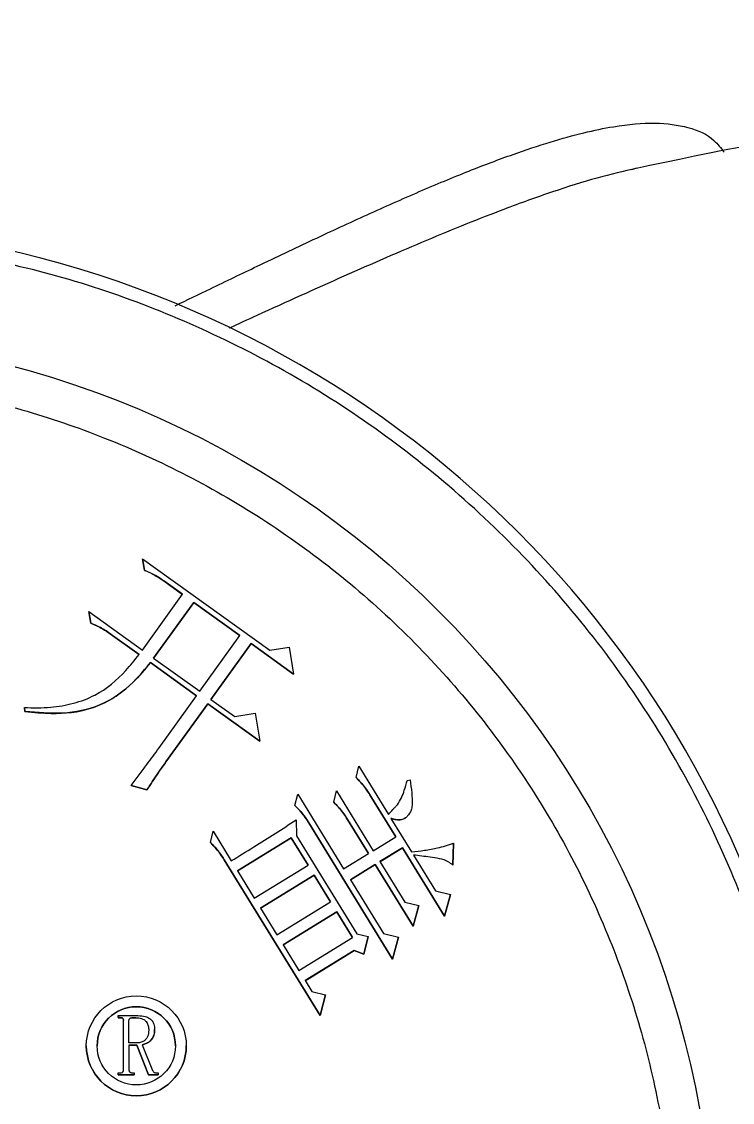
# Model space of a CAD drawing. Header units: millimetres. Extents: x 1852 to 4288, y 681 to 2404.
# Drawn here: x 3771.8 to 3825.7, y 2137.5 to 2219.6 of the extents above; entities that cross this region are included whole.
import ezdxf

# ---------------------------------------------------------------- set-up
doc = ezdxf.new("R2010")
doc.units = ezdxf.units.MM

msp = doc.modelspace()

# ---------------------------------------------------------------- linework, layer by layer
at = {"color": 7, "linetype": 'Continuous', "lineweight": 25}
for p, q in [((3818.05, 2208.359), (3818.248, 2208.395)), ((3781.086, 2177.924), (3780.942, 2178.797)), ((3780.942, 2178.797), (3790.604, 2171.854)), ((3780.942, 2178.797), (3780.942, 2178.795)), ((3780.942, 2178.795), (3781.086, 2177.921)), ((3781.086, 2177.924), (3781.086, 2177.921)), ((3783.978, 2176.102), (3782.565, 2177.117)), ((3782.565, 2177.117), (3782.565, 2177.115)), ((3782.565, 2177.115), (3783.977, 2176.101)), ((3780.931, 2171.864), (3783.978, 2176.102)), ((3784.825, 2175.494), (3781.779, 2171.256)), ((3781.78, 2171.255), (3784.825, 2175.492)), ((3788.329, 2172.977), (3784.825, 2175.494)), ((3784.825, 2175.494), (3784.825, 2175.492)), ((3784.825, 2175.492), (3788.328, 2172.975)), ((3777.007, 2173.914), (3776.863, 2174.787)), ((3776.863, 2174.787), (3780.931, 2171.864)), ((3776.863, 2174.787), (3776.863, 2174.785)), ((3776.863, 2174.785), (3777.007, 2173.912)), ((3777.007, 2173.914), (3777.007, 2173.912)), ((3780.687, 2171.525), (3778.484, 2173.108)), ((3778.484, 2173.108), (3778.484, 2173.105)), ((3778.484, 2173.105), (3780.687, 2171.523)), ((3785.283, 2168.739), (3788.329, 2172.977)), ((3789.176, 2172.368), (3786.13, 2168.13)), ((3786.131, 2168.129), (3789.176, 2172.366)), ((3792.397, 2170.051), (3789.176, 2172.368)), ((3789.176, 2172.368), (3789.176, 2172.366)), ((3789.176, 2172.366), (3792.397, 2170.049)), ((3790.604, 2171.854), (3792.063, 2172.09)), ((3792.063, 2172.09), (3792.397, 2170.051)), ((3785.039, 2168.4), (3781.535, 2170.917)), ((3781.535, 2170.917), (3781.535, 2170.915)), ((3781.535, 2170.915), (3785.038, 2168.398)), ((3781.779, 2171.256), (3785.283, 2168.739)), ((3792.397, 2170.051), (3792.397, 2170.049)), ((3782.195, 2164.444), (3785.039, 2168.4)), ((3785.886, 2167.791), (3782.719, 2163.383)), ((3782.719, 2163.381), (3785.886, 2167.789)), ((3789.842, 2164.948), (3785.886, 2167.791)), ((3785.886, 2167.791), (3785.886, 2167.789)), ((3785.886, 2167.789), (3789.842, 2164.945)), ((3786.13, 2168.13), (3787.938, 2166.83)), ((3772.021, 2167.213), (3771.973, 2167.506)), ((3771.973, 2167.506), (3771.973, 2167.504)), ((3771.973, 2167.504), (3772.021, 2167.211)), ((3772.021, 2167.213), (3772.021, 2167.211)), ((3787.938, 2166.83), (3789.492, 2167.084)), ((3789.492, 2167.084), (3789.842, 2164.948)), ((3789.842, 2164.948), (3789.842, 2164.945)), ((3782.719, 2163.383), (3782.719, 2163.381)), ((3797.148, 2162.188), (3797.353, 2163.046)), ((3797.353, 2163.046), (3799.606, 2159.383)), ((3801.029, 2161.967), (3801.242, 2162.018)), ((3781.273, 2161.251), (3780.068, 2161.601)), ((3780.068, 2161.601), (3780.068, 2161.599)), ((3780.068, 2161.599), (3781.273, 2161.249)), ((3781.273, 2161.251), (3781.273, 2161.249)), ((3795.445, 2160.323), (3795.65, 2161.184)), ((3795.65, 2161.184), (3798.447, 2156.635)), ((3792.509, 2160.066), (3792.714, 2160.924)), ((3792.714, 2160.924), (3796.202, 2155.253)), ((3800.161, 2157.688), (3798.198, 2160.878)), ((3798.198, 2160.878), (3798.198, 2160.876)), ((3798.198, 2160.876), (3800.16, 2157.687)), ((3801.399, 2160.438), (3801.399, 2160.44)), ((3792.604, 2158.985), (3792.617, 2157.77)), ((3799.919, 2148.418), (3793.559, 2158.756)), ((3793.559, 2158.756), (3793.559, 2158.754)), ((3793.559, 2158.754), (3799.919, 2148.416)), ((3798.093, 2156.416), (3796.495, 2159.016)), ((3796.495, 2159.016), (3796.495, 2159.014)), ((3796.495, 2159.014), (3798.092, 2156.416)), ((3799.788, 2159.088), (3801.352, 2156.547)), ((3786.093, 2157.259), (3786.298, 2158.117)), ((3786.298, 2158.117), (3787.678, 2155.872)), ((3792.226, 2157.611), (3788.15, 2155.104)), ((3788.151, 2155.102), (3792.226, 2157.609)), ((3793.5, 2155.543), (3792.226, 2157.611)), ((3792.226, 2157.611), (3792.226, 2157.609)), ((3792.226, 2157.609), (3793.499, 2155.543)), ((3792.617, 2157.77), (3797.196, 2150.327)), ((3798.447, 2156.635), (3800.161, 2157.688)), ((3804.532, 2157.2), (3804.491, 2155.546)), ((3804.491, 2155.544), (3804.532, 2157.198)), ((3804.532, 2157.2), (3804.532, 2157.198)), ((3796.202, 2155.253), (3798.093, 2156.416)), ((3800.669, 2156.861), (3798.956, 2155.808)), ((3798.957, 2155.806), (3800.669, 2156.859)), ((3803.867, 2151.662), (3800.669, 2156.861)), ((3800.669, 2156.861), (3800.669, 2156.859)), ((3800.669, 2156.859), (3803.867, 2151.66)), ((3801.496, 2156.311), (3803.168, 2153.594)), ((3794.412, 2144.134), (3787.143, 2155.949)), ((3787.143, 2155.949), (3787.143, 2155.947)), ((3787.143, 2155.947), (3794.412, 2144.132)), ((3789.424, 2153.036), (3793.5, 2155.543)), ((3798.601, 2155.589), (3796.711, 2154.426)), ((3796.712, 2154.424), (3798.601, 2155.587)), ((3801.473, 2150.922), (3798.601, 2155.589)), ((3798.601, 2155.589), (3798.601, 2155.587)), ((3798.601, 2155.587), (3801.473, 2150.92)), ((3798.956, 2155.808), (3800.846, 2152.736)), ((3804.491, 2155.546), (3804.491, 2155.544)), ((3788.15, 2155.104), (3789.424, 2153.036)), ((3793.97, 2154.775), (3789.894, 2152.268)), ((3789.895, 2152.267), (3793.97, 2154.773)), ((3795.208, 2152.767), (3793.97, 2154.775)), ((3793.97, 2154.775), (3793.97, 2154.773)), ((3793.97, 2154.773), (3795.207, 2152.766)), ((3796.711, 2154.426), (3799.22, 2150.35)), ((3803.168, 2153.594), (3804.314, 2153.321)), ((3804.314, 2153.321), (3803.867, 2151.662)), ((3803.867, 2151.66), (3804.314, 2153.319)), ((3804.314, 2153.321), (3804.314, 2153.319)), ((3789.894, 2152.268), (3791.132, 2150.26)), ((3791.132, 2150.26), (3795.208, 2152.767)), ((3800.846, 2152.736), (3801.897, 2152.484)), ((3801.897, 2152.484), (3801.473, 2150.922)), ((3801.473, 2150.92), (3801.897, 2152.482)), ((3801.897, 2152.484), (3801.897, 2152.482)), ((3795.681, 2151.999), (3791.605, 2149.492)), ((3791.606, 2149.49), (3795.681, 2151.996)), ((3796.878, 2150.049), (3795.681, 2151.999)), ((3795.681, 2151.999), (3795.681, 2151.996)), ((3795.681, 2151.996), (3796.877, 2150.049)), ((3803.867, 2151.662), (3803.867, 2151.66)), ((3801.473, 2150.922), (3801.473, 2150.92)), ((3792.802, 2147.542), (3796.878, 2150.049)), ((3797.196, 2150.327), (3798.057, 2150.124)), ((3798.057, 2150.124), (3797.738, 2148.785)), ((3797.738, 2148.783), (3798.057, 2150.122)), ((3798.057, 2150.124), (3798.057, 2150.122)), ((3799.22, 2150.35), (3800.363, 2150.077)), ((3800.363, 2150.077), (3799.919, 2148.418)), ((3799.919, 2148.416), (3800.363, 2150.075)), ((3800.363, 2150.077), (3800.363, 2150.075)), ((3791.605, 2149.492), (3792.802, 2147.542)), ((3796.996, 2149.063), (3793.274, 2146.774)), ((3793.275, 2146.773), (3796.996, 2149.061)), ((3797.738, 2148.785), (3796.996, 2149.063)), ((3796.996, 2149.063), (3796.996, 2149.061)), ((3796.996, 2149.061), (3797.738, 2148.783)), ((3797.738, 2148.785), (3797.738, 2148.783)), ((3799.919, 2148.418), (3799.919, 2148.416)), ((3793.274, 2146.774), (3793.783, 2145.947)), ((3793.783, 2145.947), (3794.833, 2145.698)), ((3794.833, 2145.698), (3794.412, 2144.134)), ((3794.412, 2144.132), (3794.833, 2145.696)), ((3794.833, 2145.698), (3794.833, 2145.696)), ((3779.095, 2143.965), (3779.095, 2144.123)), ((3779.095, 2144.123), (3780.595, 2144.123)), ((3779.253, 2143.965), (3779.095, 2143.965)), ((3779.095, 2143.965), (3779.095, 2143.963)), ((3779.095, 2143.963), (3779.253, 2143.963)), ((3779.253, 2143.965), (3779.253, 2143.963)), ((3780.148, 2143.965), (3780.438, 2143.965)), ((3780.148, 2143.965), (3780.148, 2143.963)), ((3780.148, 2143.963), (3780.438, 2143.963)), ((3780.438, 2143.965), (3780.438, 2143.963)), ((3794.412, 2144.134), (3794.412, 2144.132)), ((3779.49, 2139.991), (3779.49, 2143.754)), ((3779.911, 2142.044), (3779.911, 2143.754)), ((3776.676, 2141.826), (3776.676, 2141.824)), ((3780.49, 2142.044), (3779.911, 2142.044)), ((3780.516, 2141.886), (3779.911, 2141.886)), ((3779.911, 2141.886), (3779.911, 2139.991)), ((3779.911, 2141.884), (3780.516, 2141.884)), ((3781.385, 2139.623), (3780.516, 2141.886)), ((3780.516, 2141.886), (3780.516, 2141.884)), ((3780.516, 2141.884), (3781.385, 2139.62)), ((3780.911, 2141.912), (3781.701, 2139.965)), ((3784.26, 2141.824), (3784.26, 2141.826)), ((3779.095, 2139.623), (3779.095, 2139.78)), ((3779.095, 2139.78), (3779.253, 2139.78)), ((3780.148, 2139.78), (3780.306, 2139.78)), ((3780.306, 2139.78), (3780.306, 2139.623)), ((3781.964, 2139.78), (3782.122, 2139.78)), ((3782.122, 2139.78), (3782.122, 2139.623)), ((3780.306, 2139.623), (3779.095, 2139.623)), ((3779.095, 2139.623), (3779.095, 2139.62)), ((3779.095, 2139.62), (3780.306, 2139.62)), ((3780.306, 2139.623), (3780.306, 2139.62)), ((3782.122, 2139.623), (3781.385, 2139.623)), ((3781.385, 2139.623), (3781.385, 2139.62)), ((3781.385, 2139.62), (3782.122, 2139.62)), ((3782.122, 2139.623), (3782.122, 2139.62))]:
    msp.add_line(p, q, dxfattribs=at)
for centre, radius in [((3752.853, 2124.271), 71.5), ((3780.468, 2141.826), 3.792), ((3780.468, 2141.826), 2.971)]:
    msp.add_circle(centre, radius, dxfattribs=at)
for centre, radius, start, end in [((3954.041, 1565.694), 656.897, 95.489386, 101.924805), ((3752.853, 2124.269), 80, 10.30617, 79.69396), ((3780.468, 2141.824), 2.971, 0.0001, 179.9999), ((3780.468, 2141.824), 3.792, 180.00009, 359.99975)]:
    msp.add_arc(centre, radius, start, end, dxfattribs=at)
for points, knots in [([(3783.419, 2198.011), (3784.315, 2198.444), (3786.424, 2199.462), (3789.932, 2201.151), (3793.916, 2203.045), (3798.027, 2204.949), (3801.973, 2206.701), (3805.672, 2208.24), (3808.979, 2209.494), (3811.88, 2210.46), (3814.424, 2211.165), (3817.146, 2211.729), (3819.887, 2211.976), (3822.417, 2211.62), (3824.157, 2210.872), (3824.828, 2209.977), (3825.068, 2209.659)], [0, 0, 0, 0, 0.045143, 0.106195, 0.181841, 0.256979, 0.333067, 0.408958, 0.480932, 0.54537, 0.60773, 0.668158, 0.762883, 0.854957, 0.948281, 1, 1, 1, 1]), ([(3818.439, 2208.442), (3817.449, 2208.213), (3815.449, 2207.749), (3812.059, 2206.677), (3807.804, 2205.147), (3802.56, 2203.028), (3796.265, 2200.284), (3791.217, 2198), (3788.2, 2196.621), (3787.491, 2196.297)], [0, 0, 0, 0, 0.122639, 0.247741, 0.375779, 0.564507, 0.75334, 0.942007, 1, 1, 1, 1]), ([(3830.578, 2138.405), (3830.052, 2140.901), (3828.99, 2145.938), (3826.451, 2153.315), (3823.182, 2160.557), (3819.119, 2167.536), (3814.307, 2174.139), (3808.815, 2180.233), (3802.721, 2185.725), (3796.118, 2190.537), (3789.139, 2194.6), (3781.897, 2197.869), (3774.52, 2200.408), (3769.483, 2201.47), (3766.987, 2201.997)], [0, 0, 0, 0, 0.079959, 0.161371, 0.244142, 0.328893, 0.414217, 0.5, 0.585778, 0.671102, 0.755858, 0.838624, 0.920039, 1, 1, 1, 1]), ([(3684.353, 2124.278), (3684.408, 2126.367), (3684.518, 2130.545), (3685.428, 2136.884), (3686.914, 2143.236), (3689.087, 2149.602), (3691.918, 2155.825), (3695.432, 2161.848), (3699.586, 2167.539), (3704.33, 2172.801), (3709.591, 2177.544), (3715.283, 2181.698), (3721.306, 2185.212), (3727.529, 2188.044), (3733.894, 2190.215), (3740.247, 2191.71), (3746.586, 2192.587), (3752.853, 2192.873), (3759.12, 2192.587), (3765.459, 2191.71), (3771.812, 2190.215), (3778.177, 2188.044), (3784.4, 2185.212), (3790.423, 2181.698), (3796.115, 2177.544), (3801.376, 2172.801), (3806.12, 2167.539), (3810.274, 2161.848), (3813.788, 2155.825), (3816.619, 2149.602), (3818.793, 2143.236), (3820.278, 2136.884), (3821.188, 2130.545), (3821.298, 2126.367), (3821.353, 2124.278)], [0, 0, 0, 0, 0.0291236, 0.0582485, 0.08912, 0.1199941, 0.1519015, 0.1843128, 0.2170688, 0.25, 0.2829312, 0.3156872, 0.3480985, 0.3800059, 0.4108775, 0.4417515, 0.4708745, 0.5, 0.529123, 0.5582485, 0.58912, 0.6199941, 0.6519015, 0.6843128, 0.7170688, 0.75, 0.7829312, 0.8156872, 0.8480985, 0.8800059, 0.9108775, 0.9417515, 0.9708751, 1, 1, 1, 1]), ([(3782.565, 2177.117), (3782.428, 2177.212), (3782.154, 2177.402), (3781.665, 2177.684), (3781.298, 2177.836), (3781.086, 2177.924)], [0, 0, 0, 0, 0.295972, 0.59215, 1, 1, 1, 1]), ([(3781.086, 2177.921), (3781.24, 2177.859), (3781.55, 2177.735), (3782.048, 2177.469), (3782.375, 2177.245), (3782.565, 2177.115)], [0, 0, 0, 0, 0.295994, 0.5922, 1, 1, 1, 1]), ([(3778.484, 2173.108), (3778.347, 2173.203), (3778.073, 2173.393), (3777.584, 2173.674), (3777.218, 2173.826), (3777.007, 2173.914)], [0, 0, 0, 0, 0.296385, 0.592978, 1, 1, 1, 1]), ([(3777.007, 2173.912), (3777.161, 2173.849), (3777.471, 2173.724), (3777.968, 2173.459), (3778.295, 2173.235), (3778.484, 2173.105)], [0, 0, 0, 0, 0.2964036, 0.5930179, 1, 1, 1, 1]), ([(3771.973, 2167.506), (3772.642, 2167.493), (3773.894, 2167.468), (3775.71, 2167.779), (3777.753, 2168.538), (3779.41, 2169.924), (3780.36, 2171.115), (3780.687, 2171.525)], [0, 0, 0, 0, 0.198997, 0.37265, 0.545625, 0.843257, 1, 1, 1, 1]), ([(3781.535, 2170.917), (3781.112, 2170.4), (3780.046, 2169.096), (3777.823, 2167.531), (3774.882, 2166.946), (3772.973, 2167.124), (3772.021, 2167.213)], [0, 0, 0, 0, 0.185716, 0.467958, 0.734859, 1, 1, 1, 1]), ([(3772.021, 2167.211), (3772.685, 2167.143), (3774.354, 2166.974), (3776.587, 2167.202), (3778.465, 2168.034), (3780.054, 2169.14), (3780.961, 2170.226), (3781.535, 2170.915)], [0, 0, 0, 0, 0.185366, 0.466455, 0.609226, 0.752305, 1, 1, 1, 1]), ([(3780.068, 2161.601), (3780.271, 2161.865), (3780.678, 2162.394), (3781.234, 2163.133), (3781.74, 2163.816), (3782.044, 2164.235), (3782.195, 2164.444)], [0, 0, 0, 0, 0.281624, 0.563251, 0.781619, 1, 1, 1, 1]), ([(3782.719, 2163.383), (3782.526, 2163.112), (3782.18, 2162.626), (3781.701, 2161.913), (3781.416, 2161.472), (3781.273, 2161.251)], [0, 0, 0, 0, 0.388154, 0.694028, 1, 1, 1, 1]), ([(3781.273, 2161.249), (3781.454, 2161.529), (3781.777, 2162.03), (3782.262, 2162.739), (3782.567, 2163.167), (3782.719, 2163.381)], [0, 0, 0, 0, 0.388154, 0.694029, 1, 1, 1, 1]), ([(3798.198, 2160.878), (3798.108, 2161.018), (3797.927, 2161.298), (3797.587, 2161.746), (3797.308, 2162.026), (3797.148, 2162.188)], [0, 0, 0, 0, 0.297034, 0.594269, 1, 1, 1, 1]), ([(3797.148, 2162.186), (3797.266, 2162.068), (3797.504, 2161.834), (3797.858, 2161.397), (3798.074, 2161.067), (3798.198, 2160.876)], [0, 0, 0, 0, 0.297059, 0.59435, 1, 1, 1, 1]), ([(3800.289, 2160.128), (3800.396, 2160.303), (3800.608, 2160.652), (3800.829, 2161.281), (3800.957, 2161.722), (3801.029, 2161.967)], [0, 0, 0, 0, 0.308082, 0.61489, 1, 1, 1, 1]), ([(3801.242, 2162.018), (3801.287, 2161.688), (3801.375, 2161.052), (3801.428, 2160.275), (3801.331, 2159.663), (3801.123, 2159.341), (3800.954, 2159.173), (3800.905, 2159.124)], [0, 0, 0, 0, 0.328754, 0.633799, 0.764636, 0.93153, 1, 1, 1, 1]), ([(3796.495, 2159.016), (3796.405, 2159.156), (3796.224, 2159.436), (3795.884, 2159.883), (3795.605, 2160.162), (3795.445, 2160.323)], [0, 0, 0, 0, 0.29737, 0.594968, 1, 1, 1, 1]), ([(3795.445, 2160.321), (3795.563, 2160.204), (3795.801, 2159.969), (3796.157, 2159.534), (3796.371, 2159.204), (3796.495, 2159.014)], [0, 0, 0, 0, 0.297389, 0.595041, 1, 1, 1, 1]), ([(3793.559, 2158.756), (3793.469, 2158.896), (3793.288, 2159.176), (3792.948, 2159.625), (3792.67, 2159.905), (3792.509, 2160.066)], [0, 0, 0, 0, 0.297034, 0.594269, 1, 1, 1, 1]), ([(3792.509, 2160.064), (3792.628, 2159.947), (3792.865, 2159.712), (3793.219, 2159.276), (3793.435, 2158.945), (3793.559, 2158.754)], [0, 0, 0, 0, 0.297059, 0.59435, 1, 1, 1, 1]), ([(3799.606, 2159.383), (3799.712, 2159.513), (3799.872, 2159.709), (3800.107, 2159.951), (3800.228, 2160.069), (3800.289, 2160.128)], [0, 0, 0, 0, 0.498374, 0.749082, 1, 1, 1, 1]), ([(3787.678, 2155.872), (3788.245, 2156.222), (3789.355, 2156.908), (3791.005, 2157.934), (3792.071, 2158.634), (3792.604, 2158.985)], [0, 0, 0, 0, 0.343183, 0.671556, 1, 1, 1, 1]), ([(3800.905, 2159.124), (3800.777, 2159.069), (3800.494, 2158.95), (3800.1, 2159.002), (3799.865, 2159.067), (3799.788, 2159.088)], [0, 0, 0, 0, 0.360389, 0.789524, 1, 1, 1, 1]), ([(3799.788, 2159.086), (3799.92, 2159.051), (3800.184, 2158.98), (3800.58, 2158.97), (3800.806, 2159.075), (3800.905, 2159.121)], [0, 0, 0, 0, 0.356585, 0.716364, 1, 1, 1, 1]), ([(3787.143, 2155.949), (3787.053, 2156.089), (3786.872, 2156.369), (3786.532, 2156.817), (3786.254, 2157.097), (3786.093, 2157.259)], [0, 0, 0, 0, 0.297034, 0.594269, 1, 1, 1, 1]), ([(3786.093, 2157.257), (3786.212, 2157.14), (3786.449, 2156.905), (3786.803, 2156.468), (3787.019, 2156.138), (3787.143, 2155.947)], [0, 0, 0, 0, 0.297059, 0.59435, 1, 1, 1, 1]), ([(3801.352, 2156.547), (3801.683, 2156.586), (3802.346, 2156.663), (3803.418, 2156.841), (3804.134, 2157.072), (3804.532, 2157.2)], [0, 0, 0, 0, 0.30739, 0.614857, 1, 1, 1, 1]), ([(3804.491, 2155.546), (3804.377, 2155.631), (3803.881, 2156.005), (3802.799, 2156.14), (3801.914, 2156.256), (3801.496, 2156.311)], [0, 0, 0, 0, 0.135558, 0.592517, 1, 1, 1, 1]), ([(3779.49, 2143.754), (3779.489, 2143.785), (3779.486, 2143.834), (3779.456, 2143.896), (3779.417, 2143.933), (3779.348, 2143.962), (3779.292, 2143.963), (3779.253, 2143.965)], [0, 0, 0, 0, 0.250411, 0.398556, 0.54744, 0.686236, 1, 1, 1, 1]), ([(3779.253, 2143.963), (3779.291, 2143.961), (3779.347, 2143.96), (3779.417, 2143.931), (3779.457, 2143.893), (3779.484, 2143.836), (3779.489, 2143.788), (3779.49, 2143.757), (3779.49, 2143.752)], [0, 0, 0, 0, 0.304676, 0.455037, 0.606549, 0.74539, 0.96037, 1, 1, 1, 1]), ([(3779.911, 2143.754), (3779.913, 2143.781), (3779.916, 2143.827), (3779.947, 2143.887), (3779.997, 2143.931), (3780.066, 2143.961), (3780.121, 2143.963), (3780.148, 2143.965)], [0, 0, 0, 0, 0.222894, 0.384836, 0.547319, 0.773072, 1, 1, 1, 1]), ([(3779.911, 2143.752), (3779.913, 2143.779), (3779.916, 2143.825), (3779.947, 2143.885), (3779.997, 2143.929), (3780.066, 2143.959), (3780.121, 2143.961), (3780.148, 2143.963)], [0, 0, 0, 0, 0.222894, 0.384836, 0.547319, 0.773072, 1, 1, 1, 1]), ([(3780.438, 2143.965), (3780.579, 2143.957), (3780.806, 2143.945), (3781.091, 2143.808), (3781.277, 2143.609), (3781.395, 2143.334), (3781.406, 2143.126), (3781.411, 2143.017)], [0, 0, 0, 0, 0.272358, 0.434918, 0.598303, 0.790426, 1, 1, 1, 1]), ([(3780.438, 2143.963), (3780.579, 2143.955), (3780.806, 2143.943), (3781.091, 2143.806), (3781.277, 2143.607), (3781.395, 2143.332), (3781.406, 2143.124), (3781.411, 2143.015)], [0, 0, 0, 0, 0.272358, 0.434918, 0.598303, 0.790426, 1, 1, 1, 1]), ([(3780.595, 2144.123), (3780.784, 2144.113), (3781.088, 2144.098), (3781.456, 2143.932), (3781.685, 2143.725), (3781.835, 2143.432), (3781.85, 2143.203), (3781.859, 2143.07)], [0, 0, 0, 0, 0.3001846, 0.4844442, 0.6359343, 0.7877448, 1, 1, 1, 1]), ([(3781.411, 2143.017), (3781.4, 2142.847), (3781.384, 2142.588), (3781.189, 2142.299), (3780.97, 2142.14), (3780.728, 2142.054), (3780.561, 2142.047), (3780.49, 2142.044)], [0, 0, 0, 0, 0.330883, 0.501179, 0.670916, 0.859688, 1, 1, 1, 1]), ([(3781.859, 2143.07), (3781.849, 2142.923), (3781.833, 2142.664), (3781.662, 2142.329), (3781.399, 2142.091), (3781.136, 2141.952), (3780.959, 2141.92), (3780.911, 2141.912)], [0, 0, 0, 0, 0.267946, 0.469277, 0.670405, 0.911995, 1, 1, 1, 1]), ([(3780.911, 2141.91), (3781.055, 2141.949), (3781.326, 2142.023), (3781.627, 2142.282), (3781.817, 2142.616), (3781.855, 2142.887), (3781.858, 2143.048), (3781.859, 2143.068)], [0, 0, 0, 0, 0.270802, 0.509211, 0.705077, 0.963383, 1, 1, 1, 1]), ([(3779.253, 2139.78), (3779.298, 2139.782), (3779.362, 2139.785), (3779.433, 2139.824), (3779.47, 2139.872), (3779.488, 2139.93), (3779.49, 2139.972), (3779.49, 2139.991)], [0, 0, 0, 0, 0.364031, 0.510061, 0.655864, 0.843841, 1, 1, 1, 1]), ([(3779.911, 2139.991), (3779.913, 2139.966), (3779.916, 2139.921), (3779.945, 2139.861), (3779.993, 2139.817), (3780.063, 2139.786), (3780.118, 2139.783), (3780.148, 2139.78)], [0, 0, 0, 0, 0.210223, 0.375759, 0.542534, 0.746796, 1, 1, 1, 1]), ([(3781.701, 2139.965), (3781.714, 2139.94), (3781.741, 2139.89), (3781.798, 2139.827), (3781.876, 2139.787), (3781.933, 2139.783), (3781.964, 2139.78)], [0, 0, 0, 0, 0.249458, 0.50098, 0.731039, 1, 1, 1, 1])]:
    msp.add_open_spline(points, degree=3, knots=knots, dxfattribs=at)

doc.saveas('drawing.dxf')
